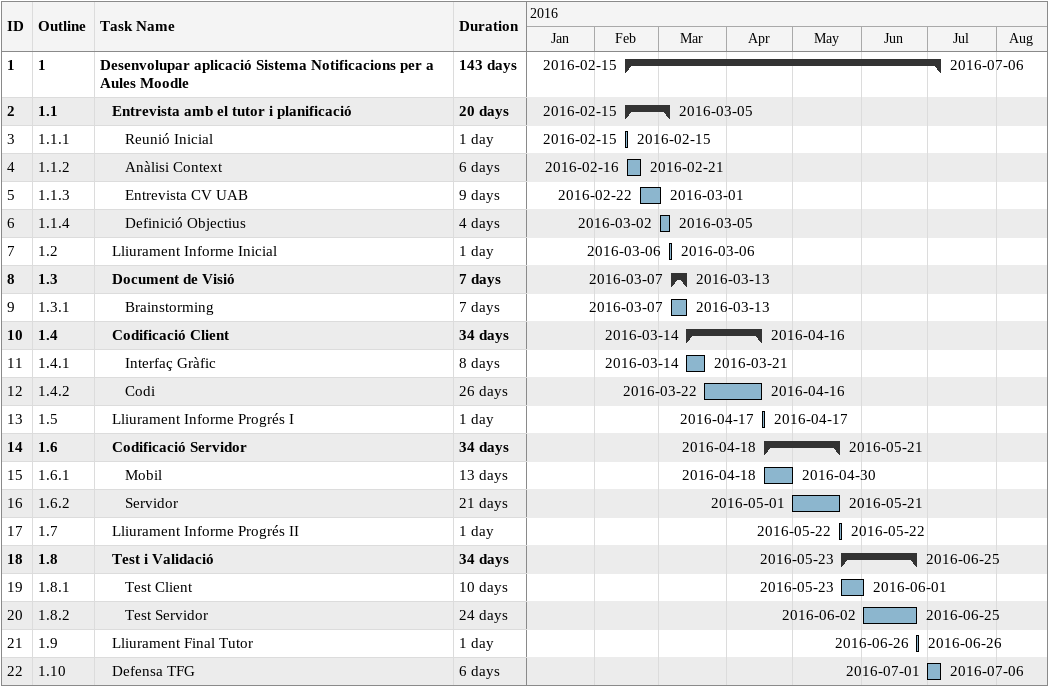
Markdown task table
| ID | WBS | Task | Duration | Start | Finish |
|---|---|---|---|---|---|
| 1 | 1 | **Desenvolupar aplicació Sistema Notificacions per a Aules Moodle** | 143d | 2016-02-15 | 2016-07-06 |
| 2 | 1.1 | **Entrevista amb el tutor i planificació** | 20d | 2016-02-15 | 2016-03-05 |
| 3 | 1.1.1 | Reunió Inicial | 1d | 2016-02-15 | 2016-02-15 |
| 4 | 1.1.2 | Anàlisi Context | 6d | 2016-02-16 | 2016-02-21 |
| 5 | 1.1.3 | Entrevista CV UAB | 9d | 2016-02-22 | 2016-03-01 |
| 6 | 1.1.4 | Definició Objectius | 4d | 2016-03-02 | 2016-03-05 |
| 7 | 1.2 | Lliurament Informe Inicial | 1d | 2016-03-06 | 2016-03-06 |
| 8 | 1.3 | **Document de Visió** | 7d | 2016-03-07 | 2016-03-13 |
| 9 | 1.3.1 | Brainstorming | 7d | 2016-03-07 | 2016-03-13 |
| 10 | 1.4 | **Codificació Client** | 34d | 2016-03-14 | 2016-04-16 |
| 11 | 1.4.1 | Interfaç Gràfic | 8d | 2016-03-14 | 2016-03-21 |
| 12 | 1.4.2 | Codi | 26d | 2016-03-22 | 2016-04-16 |
| 13 | 1.5 | Lliurament Informe Progrés I | 1d | 2016-04-17 | 2016-04-17 |
| 14 | 1.6 | **Codificació Servidor** | 34d | 2016-04-18 | 2016-05-21 |
| 15 | 1.6.1 | Mobil | 13d | 2016-04-18 | 2016-04-30 |
| 16 | 1.6.2 | Servidor | 21d | 2016-05-01 | 2016-05-21 |
| 17 | 1.7 | Lliurament Informe Progrés II | 1d | 2016-05-22 | 2016-05-22 |
| 18 | 1.8 | **Test i Validació** | 34d | 2016-05-23 | 2016-06-25 |
| 19 | 1.8.1 | Test Client | 10d | 2016-05-23 | 2016-06-01 |
| 20 | 1.8.2 | Test Servidor | 24d | 2016-06-02 | 2016-06-25 |
| 21 | 1.9 | Lliurament Final Tutor | 1d | 2016-06-26 | 2016-06-26 |
| 22 | 1.10 | Defensa TFG | 6d | 2016-07-01 | 2016-07-06 |
